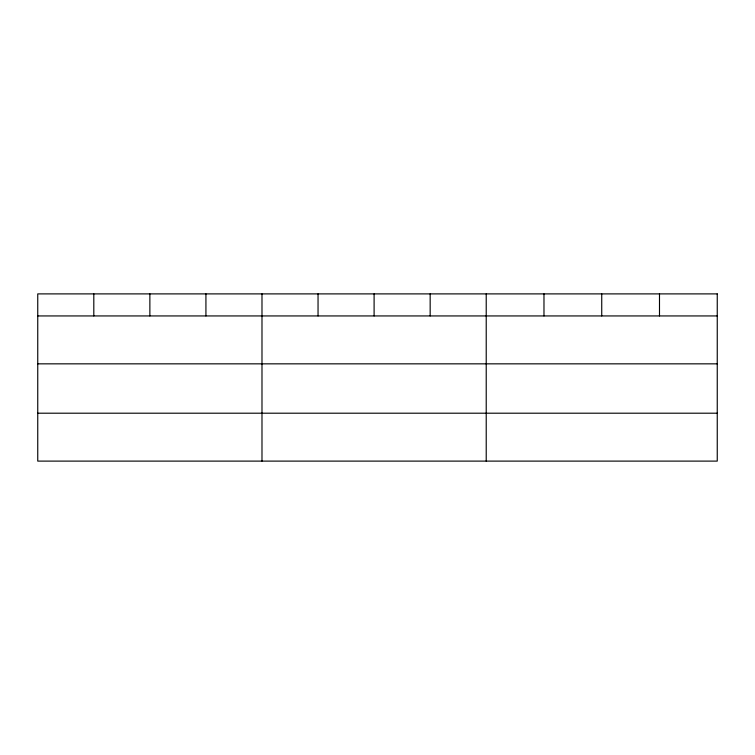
<?xml version="1.0" encoding="UTF-8"?>
<svg xmlns="http://www.w3.org/2000/svg" width="755" height="755" viewBox="0 0 755 755"><rect width="100%" height="100%" fill="white"/><g stroke="black" fill="none" stroke-linecap="round" stroke-linejoin="round"><path stroke-width="1.13" d="M37.75 315.939L717.25 315.939M37.75 363.844L717.25 363.844M37.75 413.202L717.25 413.202M659.492 293.893L659.492 315.939M601.735 293.893L601.735 315.939M543.977 293.893L543.977 315.939M486.22 293.893L486.22 461.107M430.161 293.893L430.161 315.939M374.102 293.893L374.102 315.939M318.044 293.893L318.044 315.939M261.985 293.893L261.985 461.107M205.926 293.893L205.926 315.939M149.868 293.893L149.868 315.939M93.809 293.893L93.809 315.939M717.25 293.893L37.75 293.893L37.75 461.107L717.25 461.107L717.25 293.893"/></g></svg>
